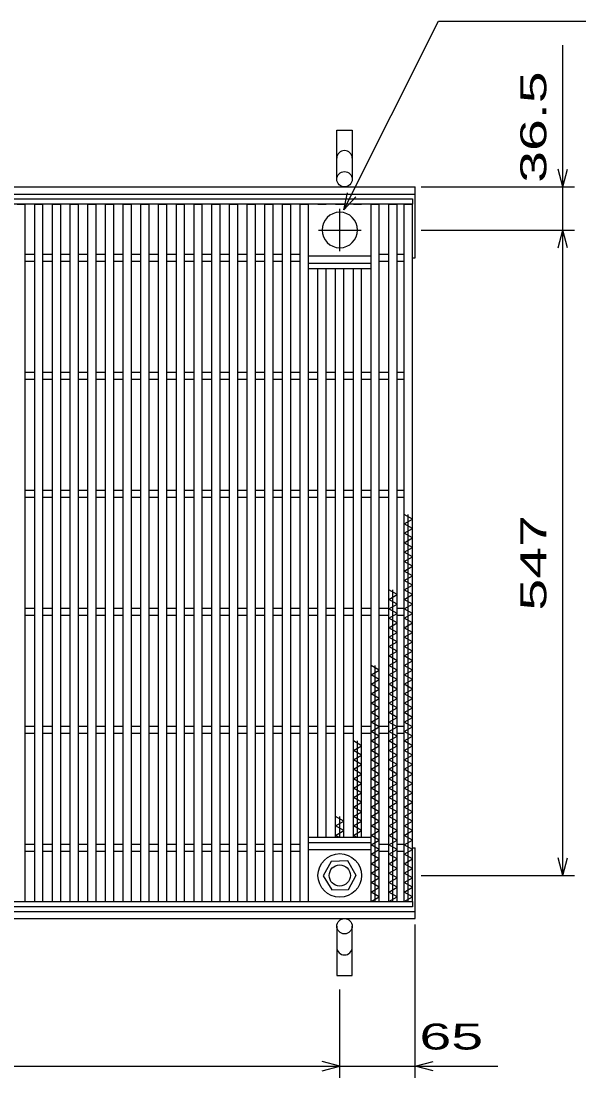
# Model space of a CAD drawing. Units: millimetres, scale not verified. Extents: x -1820 to 1731, y -1282 to 1054.
# Drawn here: x -684 to -206, y -296 to 600 of the extents above; entities that cross this region are included whole.
import ezdxf
from ezdxf.enums import TextEntityAlignment as Align

# ---------------------------------------------------------------- set-up
doc = ezdxf.new("R2010")
doc.units = ezdxf.units.MM
doc.header["$LTSCALE"] = 10
doc.linetypes.add('CHAIN', pattern=[18.5, 12, -1.5, 3.5, -1.5])
for name, color, linetype, lineweight in [('16', 3, 'Continuous', 25), ('19', 6, 'Continuous', 25), ('22', 4, 'Continuous', 25)]:
    doc.layers.add(name, color=color, linetype=linetype, lineweight=lineweight)
doc.styles.add('ベクトル', font='')
doc.styles.get('ベクトル').set_extended_font_data('ベクトル')

msp = doc.modelspace()

# ---------------------------------------------------------------- linework, layer by layer
at = {"layer": '16'}
for p, q in [((-1348, 449), (-353, 449)), ((-353, 449), (-353, 444.5)), ((-353, 444.5), (-1348, 444.5)), ((-688, 444.5), (-681, 444.5)), ((-681, -146.5), (-681, 444.5)), ((-673, -146.5), (-673, 444.5)), ((-673, 444.5), (-666, 444.5)), ((-666, -146.5), (-666, 444.5)), ((-658, -146.5), (-658, 444.5)), ((-658, 444.5), (-651, 444.5)), ((-651, -146.5), (-651, 444.5)), ((-643, -146.5), (-643, 444.5)), ((-643, 444.5), (-636, 444.5)), ((-636, -146.5), (-636, 444.5)), ((-628, -146.5), (-628, 444.5)), ((-628, 444.5), (-621, 444.5)), ((-621, -146.5), (-621, 444.5)), ((-613, -146.5), (-613, 444.5)), ((-613, 444.5), (-606, 444.5)), ((-606, -146.5), (-606, 444.5)), ((-598, -146.5), (-598, 444.5)), ((-598, 444.5), (-591, 444.5)), ((-591, -146.5), (-591, 444.5)), ((-583, -146.5), (-583, 444.5)), ((-583, 444.5), (-576, 444.5)), ((-576, -146.5), (-576, 444.5)), ((-568, -146.5), (-568, 444.5)), ((-568, 444.5), (-561, 444.5)), ((-561, -146.5), (-561, 444.5)), ((-553, -146.5), (-553, 444.5)), ((-553, 444.5), (-546, 444.5)), ((-546, -146.5), (-546, 444.5)), ((-538, -146.5), (-538, 444.5)), ((-538, 444.5), (-531, 444.5)), ((-531, -146.5), (-531, 444.5)), ((-523, -146.5), (-523, 444.5)), ((-523, 444.5), (-516, 444.5)), ((-516, -146.5), (-516, 444.5)), ((-508, -146.5), (-508, 444.5)), ((-508, 444.5), (-501, 444.5)), ((-501, -146.5), (-501, 444.5)), ((-493, -146.5), (-493, 444.5)), ((-493, 444.5), (-486, 444.5)), ((-486, -146.5), (-486, 444.5)), ((-478, -146.5), (-478, 444.5)), ((-478, 444.5), (-471, 444.5)), ((-471, -146.5), (-471, 444.5)), ((-463, -146.5), (-463, 444.5)), ((-463, 444.5), (-456, 444.5)), ((-456, -146.5), (-456, 444.5)), ((-448, -146.5), (-448, 444.5)), ((-448, 444.5), (-441, 444.5)), ((-441, -146.5), (-441, 444.5)), ((-433, 444.5), (-426, 444.5)), ((-418, 444.5), (-411, 444.5)), ((-403, 444.5), (-396, 444.5)), ((-388, -146.5), (-388, 444.5)), ((-388, 444.5), (-381, 444.5)), ((-381, -146.5), (-381, 444.5)), ((-373, -146.5), (-373, 444.5)), ((-373, 444.5), (-366, 444.5)), ((-366, -146.5), (-366, 444.5)), ((-360, -146.5), (-360, 444.5)), ((-360, 444.5), (-353, 444.5)), ((-353, -146.5), (-353, 444.5)), ((-681, 402), (-673, 402)), ((-681, 396), (-673, 396)), ((-666, 402), (-658, 402)), ((-666, 396), (-658, 396)), ((-651, 402), (-643, 402)), ((-651, 396), (-643, 396)), ((-636, 402), (-628, 402)), ((-636, 396), (-628, 396)), ((-621, 402), (-613, 402)), ((-621, 396), (-613, 396)), ((-606, 402), (-598, 402)), ((-606, 396), (-598, 396)), ((-591, 402), (-583, 402)), ((-591, 396), (-583, 396)), ((-576, 402), (-568, 402)), ((-576, 396), (-568, 396)), ((-561, 402), (-553, 402)), ((-561, 396), (-553, 396)), ((-546, 402), (-538, 402)), ((-546, 396), (-538, 396)), ((-531, 402), (-523, 402)), ((-531, 396), (-523, 396)), ((-516, 402), (-508, 402)), ((-516, 396), (-508, 396)), ((-501, 402), (-493, 402)), ((-501, 396), (-493, 396)), ((-486, 402), (-478, 402)), ((-486, 396), (-478, 396)), ((-471, 402), (-463, 402)), ((-471, 396), (-463, 396)), ((-456, 402), (-448, 402)), ((-456, 396), (-448, 396)), ((-441, 400.5), (-388, 400.5)), ((-441, 394.5), (-388, 394.5)), ((-441, 390), (-441, 394.5)), ((-388, 390), (-388, 394.5)), ((-381, 402), (-373, 402)), ((-381, 396), (-373, 396)), ((-366, 402), (-360, 402)), ((-366, 396), (-360, 396)), ((-441, 390), (-388, 390)), ((-433, -92), (-433, 390)), ((-426, -92), (-426, 390)), ((-418, -92), (-418, 390)), ((-411, -92), (-411, 390)), ((-403, -92), (-403, 390)), ((-396, -92), (-396, 390)), ((-681, 302), (-673, 302)), ((-681, 296), (-673, 296)), ((-666, 302), (-658, 302)), ((-666, 296), (-658, 296)), ((-651, 302), (-643, 302)), ((-651, 296), (-643, 296)), ((-636, 302), (-628, 302)), ((-636, 296), (-628, 296)), ((-621, 302), (-613, 302)), ((-621, 296), (-613, 296)), ((-606, 302), (-598, 302)), ((-606, 296), (-598, 296)), ((-591, 302), (-583, 302)), ((-591, 296), (-583, 296)), ((-576, 302), (-568, 302)), ((-576, 296), (-568, 296)), ((-561, 302), (-553, 302)), ((-561, 296), (-553, 296)), ((-546, 302), (-538, 302)), ((-546, 296), (-538, 296)), ((-531, 302), (-523, 302)), ((-531, 296), (-523, 296)), ((-516, 302), (-508, 302)), ((-516, 296), (-508, 296)), ((-501, 302), (-493, 302)), ((-501, 296), (-493, 296)), ((-486, 302), (-478, 302)), ((-486, 296), (-478, 296)), ((-471, 302), (-463, 302)), ((-471, 296), (-463, 296)), ((-456, 302), (-448, 302)), ((-456, 296), (-448, 296)), ((-441, 302), (-433, 302)), ((-441, 296), (-433, 296)), ((-426, 302), (-418, 302)), ((-426, 296), (-418, 296)), ((-411, 302), (-403, 302)), ((-411, 296), (-403, 296)), ((-396, 302), (-388, 302)), ((-396, 296), (-388, 296)), ((-381, 302), (-373, 302)), ((-381, 296), (-373, 296)), ((-366, 302), (-360, 302)), ((-366, 296), (-360, 296)), ((-681, 202), (-673, 202)), ((-666, 202), (-658, 202)), ((-651, 202), (-643, 202)), ((-636, 202), (-628, 202)), ((-621, 202), (-613, 202)), ((-606, 202), (-598, 202)), ((-591, 202), (-583, 202)), ((-576, 202), (-568, 202)), ((-561, 202), (-553, 202)), ((-546, 202), (-538, 202)), ((-531, 202), (-523, 202)), ((-516, 202), (-508, 202)), ((-501, 202), (-493, 202)), ((-486, 202), (-478, 202)), ((-471, 202), (-463, 202)), ((-456, 202), (-448, 202)), ((-441, 202), (-433, 202)), ((-426, 202), (-418, 202)), ((-411, 202), (-403, 202)), ((-396, 202), (-388, 202)), ((-381, 202), (-373, 202)), ((-366, 202), (-360, 202)), ((-681, 196), (-673, 196)), ((-666, 196), (-658, 196)), ((-651, 196), (-643, 196)), ((-636, 196), (-628, 196)), ((-621, 196), (-613, 196)), ((-606, 196), (-598, 196)), ((-591, 196), (-583, 196)), ((-576, 196), (-568, 196)), ((-561, 196), (-553, 196)), ((-546, 196), (-538, 196)), ((-531, 196), (-523, 196)), ((-516, 196), (-508, 196)), ((-501, 196), (-493, 196)), ((-486, 196), (-478, 196)), ((-471, 196), (-463, 196)), ((-456, 196), (-448, 196)), ((-441, 196), (-433, 196)), ((-426, 196), (-418, 196)), ((-411, 196), (-403, 196)), ((-396, 196), (-388, 196)), ((-381, 196), (-373, 196)), ((-366, 196), (-360, 196)), ((-353, 177.5), (-360, 181.5)), ((-356.5, -146.5), (-356.5, 181.5)), ((-360, 173.5), (-353, 177.5)), ((-353, 169.5), (-360, 173.5)), ((-360, 165.5), (-353, 169.5)), ((-353, 161.5), (-360, 165.5)), ((-360, 157.5), (-353, 161.5)), ((-353, 153.5), (-360, 157.5)), ((-360, 149.5), (-353, 153.5)), ((-353, 145.5), (-360, 149.5)), ((-360, 141.5), (-353, 145.5)), ((-353, 137.5), (-360, 141.5)), ((-360, 133.5), (-353, 137.5)), ((-353, 129.5), (-360, 133.5)), ((-360, 125.5), (-353, 129.5)), ((-353, 121.5), (-360, 125.5)), ((-366, 113.5), (-373, 117.5)), ((-369.5, -146.5), (-369.5, 117.5)), ((-360, 117.5), (-353, 121.5)), ((-353, 113.5), (-360, 117.5)), ((-373, 109.5), (-366, 113.5)), ((-366, 105.5), (-373, 109.5)), ((-360, 109.5), (-353, 113.5)), ((-353, 105.5), (-360, 109.5)), ((-681, 102), (-673, 102)), ((-666, 102), (-658, 102)), ((-651, 102), (-643, 102)), ((-636, 102), (-628, 102)), ((-621, 102), (-613, 102)), ((-606, 102), (-598, 102)), ((-591, 102), (-583, 102)), ((-576, 102), (-568, 102)), ((-561, 102), (-553, 102)), ((-546, 102), (-538, 102)), ((-531, 102), (-523, 102)), ((-516, 102), (-508, 102)), ((-501, 102), (-493, 102)), ((-486, 102), (-478, 102)), ((-471, 102), (-463, 102)), ((-456, 102), (-448, 102)), ((-441, 102), (-433, 102)), ((-426, 102), (-418, 102)), ((-411, 102), (-403, 102)), ((-396, 102), (-388, 102)), ((-381, 102), (-373, 102)), ((-373, 101.5), (-366, 105.5)), ((-366, 97.5), (-373, 101.5)), ((-366, 102), (-360, 102)), ((-360, 101.5), (-353, 105.5)), ((-353, 97.5), (-360, 101.5)), ((-681, 96), (-673, 96)), ((-666, 96), (-658, 96)), ((-651, 96), (-643, 96)), ((-636, 96), (-628, 96)), ((-621, 96), (-613, 96)), ((-606, 96), (-598, 96)), ((-591, 96), (-583, 96)), ((-576, 96), (-568, 96)), ((-561, 96), (-553, 96)), ((-546, 96), (-538, 96)), ((-531, 96), (-523, 96)), ((-516, 96), (-508, 96)), ((-501, 96), (-493, 96)), ((-486, 96), (-478, 96)), ((-471, 96), (-463, 96)), ((-456, 96), (-448, 96)), ((-441, 96), (-433, 96)), ((-426, 96), (-418, 96)), ((-411, 96), (-403, 96)), ((-396, 96), (-388, 96)), ((-381, 96), (-373, 96)), ((-373, 93.5), (-366, 97.5)), ((-366, 89.5), (-373, 93.5)), ((-366, 96), (-360, 96)), ((-360, 93.5), (-353, 97.5)), ((-353, 89.5), (-360, 93.5)), ((-373, 85.5), (-366, 89.5)), ((-366, 81.5), (-373, 85.5)), ((-373, 77.5), (-366, 81.5)), ((-360, 85.5), (-353, 89.5)), ((-353, 81.5), (-360, 85.5)), ((-360, 77.5), (-353, 81.5)), ((-366, 73.5), (-373, 77.5)), ((-373, 69.5), (-366, 73.5)), ((-353, 73.5), (-360, 77.5)), ((-360, 69.5), (-353, 73.5)), ((-366, 65.5), (-373, 69.5)), ((-373, 61.5), (-366, 65.5)), ((-353, 65.5), (-360, 69.5)), ((-360, 61.5), (-353, 65.5)), ((-366, 57.5), (-373, 61.5)), ((-373, 53.5), (-366, 57.5)), ((-353, 57.5), (-360, 61.5)), ((-360, 53.5), (-353, 57.5)), ((-381, 49.5), (-388, 53.5)), ((-388, 45.5), (-381, 49.5)), ((-381, 41.5), (-388, 45.5)), ((-384.5, -146.5), (-384.5, 53.5)), ((-366, 49.5), (-373, 53.5)), ((-373, 45.5), (-366, 49.5)), ((-366, 41.5), (-373, 45.5)), ((-353, 49.5), (-360, 53.5)), ((-360, 45.5), (-353, 49.5)), ((-353, 41.5), (-360, 45.5)), ((-388, 37.5), (-381, 41.5)), ((-381, 33.5), (-388, 37.5)), ((-373, 37.5), (-366, 41.5)), ((-366, 33.5), (-373, 37.5)), ((-360, 37.5), (-353, 41.5)), ((-353, 33.5), (-360, 37.5)), ((-388, 29.5), (-381, 33.5)), ((-381, 25.5), (-388, 29.5)), ((-373, 29.5), (-366, 33.5)), ((-366, 25.5), (-373, 29.5)), ((-360, 29.5), (-353, 33.5)), ((-353, 25.5), (-360, 29.5)), ((-388, 21.5), (-381, 25.5)), ((-381, 17.5), (-388, 21.5)), ((-373, 21.5), (-366, 25.5)), ((-366, 17.5), (-373, 21.5)), ((-360, 21.5), (-353, 25.5)), ((-353, 17.5), (-360, 21.5)), ((-388, 13.5), (-381, 17.5)), ((-381, 9.5), (-388, 13.5)), ((-388, 5.5), (-381, 9.5)), ((-373, 13.5), (-366, 17.5)), ((-366, 9.5), (-373, 13.5)), ((-373, 5.5), (-366, 9.5)), ((-360, 13.5), (-353, 17.5)), ((-353, 9.5), (-360, 13.5)), ((-360, 5.5), (-353, 9.5)), ((-681, 2), (-673, 2)), ((-666, 2), (-658, 2)), ((-651, 2), (-643, 2)), ((-636, 2), (-628, 2)), ((-621, 2), (-613, 2)), ((-606, 2), (-598, 2)), ((-591, 2), (-583, 2)), ((-576, 2), (-568, 2)), ((-561, 2), (-553, 2)), ((-546, 2), (-538, 2)), ((-531, 2), (-523, 2)), ((-516, 2), (-508, 2)), ((-501, 2), (-493, 2)), ((-486, 2), (-478, 2)), ((-471, 2), (-463, 2)), ((-456, 2), (-448, 2)), ((-441, 2), (-433, 2)), ((-426, 2), (-418, 2)), ((-411, 2), (-403, 2)), ((-396, 2), (-388, 2)), ((-381, 1.5), (-388, 5.5)), ((-388, -2.5), (-381, 1.5)), ((-381, 2), (-373, 2)), ((-366, 1.5), (-373, 5.5)), ((-373, -2.5), (-366, 1.5)), ((-366, 2), (-360, 2)), ((-353, 1.5), (-360, 5.5)), ((-360, -2.5), (-353, 1.5)), ((-681, -4), (-673, -4)), ((-666, -4), (-658, -4)), ((-651, -4), (-643, -4)), ((-636, -4), (-628, -4)), ((-621, -4), (-613, -4)), ((-606, -4), (-598, -4)), ((-591, -4), (-583, -4)), ((-576, -4), (-568, -4)), ((-561, -4), (-553, -4)), ((-546, -4), (-538, -4)), ((-531, -4), (-523, -4)), ((-516, -4), (-508, -4)), ((-501, -4), (-493, -4)), ((-486, -4), (-478, -4)), ((-471, -4), (-463, -4)), ((-456, -4), (-448, -4)), ((-441, -4), (-433, -4)), ((-426, -4), (-418, -4)), ((-411, -4), (-403, -4)), ((-396, -4), (-388, -4)), ((-381, -6.5), (-388, -2.5)), ((-388, -10.5), (-381, -6.5)), ((-381, -4), (-373, -4)), ((-366, -6.5), (-373, -2.5)), ((-373, -10.5), (-366, -6.5)), ((-366, -4), (-360, -4)), ((-353, -6.5), (-360, -2.5)), ((-360, -10.5), (-353, -6.5)), ((-396, -14.5), (-403, -10.5)), ((-403, -18.5), (-396, -14.5)), ((-399.5, -92), (-399.5, -10.5)), ((-381, -14.5), (-388, -10.5)), ((-388, -18.5), (-381, -14.5)), ((-366, -14.5), (-373, -10.5)), ((-373, -18.5), (-366, -14.5)), ((-353, -14.5), (-360, -10.5)), ((-360, -18.5), (-353, -14.5)), ((-396, -22.5), (-403, -18.5)), ((-403, -26.5), (-396, -22.5)), ((-396, -30.5), (-403, -26.5)), ((-381, -22.5), (-388, -18.5)), ((-388, -26.5), (-381, -22.5)), ((-381, -30.5), (-388, -26.5)), ((-366, -22.5), (-373, -18.5)), ((-373, -26.5), (-366, -22.5)), ((-366, -30.5), (-373, -26.5)), ((-353, -22.5), (-360, -18.5)), ((-360, -26.5), (-353, -22.5)), ((-353, -30.5), (-360, -26.5)), ((-403, -34.5), (-396, -30.5)), ((-396, -38.5), (-403, -34.5)), ((-388, -34.5), (-381, -30.5)), ((-381, -38.5), (-388, -34.5)), ((-373, -34.5), (-366, -30.5)), ((-366, -38.5), (-373, -34.5)), ((-360, -34.5), (-353, -30.5)), ((-353, -38.5), (-360, -34.5)), ((-403, -42.5), (-396, -38.5)), ((-396, -46.5), (-403, -42.5)), ((-388, -42.5), (-381, -38.5)), ((-381, -46.5), (-388, -42.5)), ((-373, -42.5), (-366, -38.5)), ((-366, -46.5), (-373, -42.5)), ((-360, -42.5), (-353, -38.5)), ((-353, -46.5), (-360, -42.5)), ((-403, -50.5), (-396, -46.5)), ((-396, -54.5), (-403, -50.5)), ((-388, -50.5), (-381, -46.5)), ((-381, -54.5), (-388, -50.5)), ((-373, -50.5), (-366, -46.5)), ((-366, -54.5), (-373, -50.5)), ((-360, -50.5), (-353, -46.5)), ((-353, -54.5), (-360, -50.5)), ((-403, -58.5), (-396, -54.5)), ((-396, -62.5), (-403, -58.5)), ((-403, -66.5), (-396, -62.5)), ((-388, -58.5), (-381, -54.5)), ((-381, -62.5), (-388, -58.5)), ((-388, -66.5), (-381, -62.5)), ((-373, -58.5), (-366, -54.5)), ((-366, -62.5), (-373, -58.5)), ((-373, -66.5), (-366, -62.5)), ((-360, -58.5), (-353, -54.5)), ((-353, -62.5), (-360, -58.5)), ((-360, -66.5), (-353, -62.5)), ((-396, -70.5), (-403, -66.5)), ((-403, -74.5), (-396, -70.5)), ((-381, -70.5), (-388, -66.5)), ((-388, -74.5), (-381, -70.5)), ((-366, -70.5), (-373, -66.5)), ((-373, -74.5), (-366, -70.5)), ((-353, -70.5), (-360, -66.5)), ((-360, -74.5), (-353, -70.5)), ((-411, -78.5), (-418, -74.5)), ((-418, -82.5), (-411, -78.5)), ((-414.5, -92), (-414.5, -74.5)), ((-396, -78.5), (-403, -74.5)), ((-403, -82.5), (-396, -78.5)), ((-381, -78.5), (-388, -74.5)), ((-388, -82.5), (-381, -78.5)), ((-366, -78.5), (-373, -74.5)), ((-373, -82.5), (-366, -78.5)), ((-353, -78.5), (-360, -74.5)), ((-360, -82.5), (-353, -78.5)), ((-411, -86.5), (-418, -82.5)), ((-418, -90.5), (-411, -86.5)), ((-396, -86.5), (-403, -82.5)), ((-403, -90.5), (-396, -86.5)), ((-381, -86.5), (-388, -82.5)), ((-388, -90.5), (-381, -86.5)), ((-366, -86.5), (-373, -82.5)), ((-373, -90.5), (-366, -86.5)), ((-353, -86.5), (-360, -82.5)), ((-360, -90.5), (-353, -86.5)), ((-681, -98), (-673, -98)), ((-666, -98), (-658, -98)), ((-651, -98), (-643, -98)), ((-636, -98), (-628, -98)), ((-621, -98), (-613, -98)), ((-606, -98), (-598, -98)), ((-591, -98), (-583, -98)), ((-576, -98), (-568, -98)), ((-561, -98), (-553, -98)), ((-546, -98), (-538, -98)), ((-531, -98), (-523, -98)), ((-516, -98), (-508, -98)), ((-501, -98), (-493, -98)), ((-486, -98), (-478, -98)), ((-471, -98), (-463, -98)), ((-456, -98), (-448, -98)), ((-441, -92), (-388, -92)), ((-441, -96.5), (-441, -92)), ((-441, -96.5), (-388, -96.5)), ((-415.37, -92), (-418, -90.5)), ((-400.37, -92), (-403, -90.5)), ((-381, -94.5), (-388, -90.5)), ((-388, -96.5), (-388, -92)), ((-388, -98.5), (-381, -94.5)), ((-381, -102.5), (-388, -98.5)), ((-381, -98), (-373, -98)), ((-366, -94.5), (-373, -90.5)), ((-373, -98.5), (-366, -94.5)), ((-366, -102.5), (-373, -98.5)), ((-366, -98), (-360, -98)), ((-353, -94.5), (-360, -90.5)), ((-360, -98.5), (-353, -94.5)), ((-353, -102.5), (-360, -98.5)), ((-681, -104), (-673, -104)), ((-666, -104), (-658, -104)), ((-651, -104), (-643, -104)), ((-636, -104), (-628, -104)), ((-621, -104), (-613, -104)), ((-606, -104), (-598, -104)), ((-591, -104), (-583, -104)), ((-576, -104), (-568, -104)), ((-561, -104), (-553, -104)), ((-546, -104), (-538, -104)), ((-531, -104), (-523, -104)), ((-516, -104), (-508, -104)), ((-501, -104), (-493, -104)), ((-486, -104), (-478, -104)), ((-471, -104), (-463, -104)), ((-456, -104), (-448, -104)), ((-441, -102.5), (-388, -102.5)), ((-388, -106.5), (-381, -102.5)), ((-381, -110.5), (-388, -106.5)), ((-381, -104), (-373, -104)), ((-373, -106.5), (-366, -102.5)), ((-366, -110.5), (-373, -106.5)), ((-366, -104), (-360, -104)), ((-360, -106.5), (-353, -102.5)), ((-353, -110.5), (-360, -106.5)), ((-421.79, -112.55), (-428.5, -124.84)), ((-407.8, -112.21), (-421.79, -112.55)), ((-400.5, -124.5), (-407.8, -112.21)), ((-388, -114.5), (-381, -110.5)), ((-381, -118.5), (-388, -114.5)), ((-373, -114.5), (-366, -110.5)), ((-366, -118.5), (-373, -114.5)), ((-360, -114.5), (-353, -110.5)), ((-353, -118.5), (-360, -114.5)), ((-428.5, -124.84), (-421.2, -136.79)), ((-407.21, -136.45), (-400.5, -124.16)), ((-388, -122.5), (-381, -118.5)), ((-381, -126.5), (-388, -122.5)), ((-373, -122.5), (-366, -118.5)), ((-366, -126.5), (-373, -122.5)), ((-360, -122.5), (-353, -118.5)), ((-353, -126.5), (-360, -122.5)), ((-388, -130.5), (-381, -126.5)), ((-381, -134.5), (-388, -130.5)), ((-373, -130.5), (-366, -126.5)), ((-366, -134.5), (-373, -130.5)), ((-360, -130.5), (-353, -126.5)), ((-353, -134.5), (-360, -130.5)), ((-421.2, -136.79), (-407.21, -136.45)), ((-388, -138.5), (-381, -134.5)), ((-381, -142.5), (-388, -138.5)), ((-388, -146.5), (-381, -142.5)), ((-373, -138.5), (-366, -134.5)), ((-366, -142.5), (-373, -138.5)), ((-373, -146.5), (-366, -142.5)), ((-360, -138.5), (-353, -134.5)), ((-353, -142.5), (-360, -138.5)), ((-360, -146.5), (-353, -142.5)), ((-1348, -146.5), (-353, -146.5)), ((-353, -151), (-1348, -151)), ((-688, -146.5), (-681, -146.5)), ((-673, -146.5), (-666, -146.5)), ((-658, -146.5), (-651, -146.5)), ((-643, -146.5), (-636, -146.5)), ((-628, -146.5), (-621, -146.5)), ((-613, -146.5), (-606, -146.5)), ((-598, -146.5), (-591, -146.5)), ((-583, -146.5), (-576, -146.5)), ((-568, -146.5), (-561, -146.5)), ((-553, -146.5), (-546, -146.5)), ((-538, -146.5), (-531, -146.5)), ((-523, -146.5), (-516, -146.5)), ((-508, -146.5), (-501, -146.5)), ((-493, -146.5), (-486, -146.5)), ((-478, -146.5), (-471, -146.5)), ((-463, -146.5), (-456, -146.5)), ((-448, -146.5), (-441, -146.5)), ((-433, -146.5), (-426, -146.5)), ((-418, -146.5), (-411, -146.5)), ((-403, -146.5), (-396, -146.5)), ((-388, -146.5), (-381, -146.5)), ((-373, -146.5), (-366, -146.5)), ((-360, -146.5), (-353, -146.5)), ((-353, -146.5), (-353, -151))]:
    msp.add_line(p, q, dxfattribs=at)
at = {"layer": '16', "linetype": 'CHAIN'}
for p, q in [((-414.5, 404.5), (-414.5, 440.5)), ((-432.5, 422.5), (-396.5, 422.5))]:
    msp.add_line(p, q, dxfattribs=at)
at = {"layer": '16'}
for radius in [18.5, 9]:
    msp.add_circle((-414.5, -124.5), radius, dxfattribs=at)
for start, end in [(90, 270), (270, 90)]:
    msp.add_arc((-414.5, 422.5), 15, start, end, dxfattribs=at)
at = {"layer": '19'}
for p, q in [((-417, 465.5), (-417, 507.12)), ((-417, 507.12), (-404, 507.12)), ((-404, 507.12), (-404, 465.5)), ((-1350.5, 459), (-350.5, 459)), ((-350.5, 399), (-350.5, 459)), ((-1350.5, 453), (-350.5, 453)), ((-353, 399), (-350.5, 399)), ((-353, -101), (-350.5, -101)), ((-350.5, -161), (-350.5, -101)), ((-1350.5, -155), (-350.5, -155)), ((-1350.5, -161), (-350.5, -161)), ((-417, -167.5), (-417, -209.12)), ((-404, -209.12), (-404, -167.5)), ((-417, -209.12), (-404, -209.12))]:
    msp.add_line(p, q, dxfattribs=at)
for centre in [(-410.5, 465.5), (-410.5, -167.5)]:
    msp.add_circle(centre, 6.5, dxfattribs=at)
for centre, start, end in [((-410.5, 483.34), 0, 180), ((-410.5, -185.34), 180, 0)]:
    msp.add_arc(centre, 6.5, start, end, dxfattribs=at)
at = {"layer": '22'}
for p, q in [((-411, 439.5), (-331, 599.5)), ((-331, 599.5), (-206, 599.5)), ((-225.5, 459), (-225.5, 579)), ((-225.5, 459), (-229.5, 474)), ((-225.5, 459), (-221.5, 474)), ((-345.5, 459), (-215.5, 459)), ((-225.5, 422.5), (-225.5, 459)), ((-411, 439.5), (-408, 454.1)), ((-411, 439.5), (-401, 450.5)), ((-345.5, 422.5), (-215.5, 422.5)), ((-229.5, 407.5), (-225.5, 422.5)), ((-221.5, 407.5), (-225.5, 422.5)), ((-225.5, -124.5), (-225.5, 422.5)), ((-225.5, -124.5), (-229.5, -109.5)), ((-225.5, -124.5), (-221.5, -109.5)), ((-345.5, -124.5), (-215.5, -124.5)), ((-350.5, -296), (-350.5, -166)), ((-414.5, -296), (-414.5, -221)), ((-1284.5, -286), (-414.5, -286)), ((-414.5, -286), (-429.5, -282)), ((-429.5, -290), (-414.5, -286)), ((-414.5, -286), (-350.5, -286)), ((-350.5, -286), (-335.5, -282)), ((-335.5, -290), (-350.5, -286)), ((-350.5, -286), (-280.5, -286))]:
    msp.add_line(p, q, dxfattribs=at)

# ---------------------------------------------------------------- texts
at = {"layer": '22', "color": 2, "style": 'ベクトル', "width": 1.65}
for s, p in [(' 36.5 ', (-250.5, 449)), (' 547 ', (-250.5, 86.5))]:
    msp.add_text(s, height=21.99, rotation=90, dxfattribs=at).set_placement(p, align=Align.MIDDLE_LEFT)
msp.add_text(' 65 ', height=21.99, dxfattribs=at).set_placement((-360.5, -261), align=Align.MIDDLE_LEFT)

doc.saveas('drawing.dxf')
